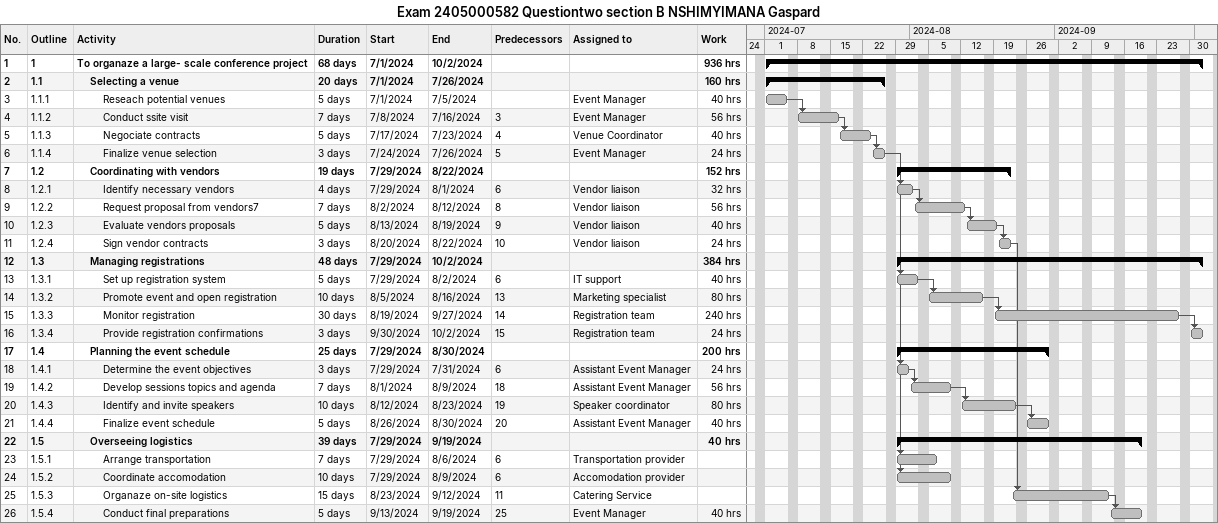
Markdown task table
Exam 2405000582 Questiontwo section B NSHIMYIMANA Gaspard

| ID | WBS | Task | Duration | Start | Finish | Predecessors | Resources | Work (h) |
|---|---|---|---|---|---|---|---|---|
| 1 | 1 | **To organaze a large- scale conference project** | 68d | 2024-07-01 | 2024-10-02 |  |  | 936 |
| 2 | 1.1 | **Selecting a venue** | 20d | 2024-07-01 | 2024-07-26 |  |  | 160 |
| 3 | 1.1.1 | Reseach potential venues | 5d | 2024-07-01 | 2024-07-05 |  | Event Manager | 40 |
| 4 | 1.1.2 | Conduct ssite visit | 7d | 2024-07-08 | 2024-07-16 | 3 | Event Manager | 56 |
| 5 | 1.1.3 | Negociate contracts | 5d | 2024-07-17 | 2024-07-23 | 4 | Venue Coordinator | 40 |
| 6 | 1.1.4 | Finalize venue selection | 3d | 2024-07-24 | 2024-07-26 | 5 | Event Manager | 24 |
| 7 | 1.2 | **Coordinating with vendors** | 19d | 2024-07-29 | 2024-08-22 |  |  | 152 |
| 8 | 1.2.1 | Identify necessary vendors | 4d | 2024-07-29 | 2024-08-01 | 6 | Vendor liaison | 32 |
| 9 | 1.2.2 | Request proposal from vendors7 | 7d | 2024-08-02 | 2024-08-12 | 8 | Vendor liaison | 56 |
| 10 | 1.2.3 | Evaluate vendors proposals | 5d | 2024-08-13 | 2024-08-19 | 9 | Vendor liaison | 40 |
| 11 | 1.2.4 | Sign vendor contracts | 3d | 2024-08-20 | 2024-08-22 | 10 | Vendor liaison | 24 |
| 12 | 1.3 | **Managing registrations** | 48d | 2024-07-29 | 2024-10-02 |  |  | 384 |
| 13 | 1.3.1 | Set up registration system | 5d | 2024-07-29 | 2024-08-02 | 6 | IT support | 40 |
| 14 | 1.3.2 | Promote event and open registration | 10d | 2024-08-05 | 2024-08-16 | 13 | Marketing specialist | 80 |
| 15 | 1.3.3 | Monitor registration | 30d | 2024-08-19 | 2024-09-27 | 14 | Registration team | 240 |
| 16 | 1.3.4 | Provide registration confirmations | 3d | 2024-09-30 | 2024-10-02 | 15 | Registration team | 24 |
| 17 | 1.4 | **Planning the event schedule** | 25d | 2024-07-29 | 2024-08-30 |  |  | 200 |
| 18 | 1.4.1 | Determine the event objectives | 3d | 2024-07-29 | 2024-07-31 | 6 | Assistant Event Manager | 24 |
| 19 | 1.4.2 | Develop sessions topics and agenda | 7d | 2024-08-01 | 2024-08-09 | 18 | Assistant Event Manager | 56 |
| 20 | 1.4.3 | Identify and invite speakers | 10d | 2024-08-12 | 2024-08-23 | 19 | Speaker coordinator | 80 |
| 21 | 1.4.4 | Finalize event schedule | 5d | 2024-08-26 | 2024-08-30 | 20 | Assistant Event Manager | 40 |
| 22 | 1.5 | **Overseeing logistics** | 39d | 2024-07-29 | 2024-09-19 |  |  | 40 |
| 23 | 1.5.1 | Arrange transportation | 7d | 2024-07-29 | 2024-08-06 | 6 | Transportation provider |  |
| 24 | 1.5.2 | Coordinate accomodation | 10d | 2024-07-29 | 2024-08-09 | 6 | Accomodation provider |  |
| 25 | 1.5.3 | Organaze on-site logistics | 15d | 2024-08-23 | 2024-09-12 | 11 | Catering Service |  |
| 26 | 1.5.4 | Conduct final preparations | 5d | 2024-09-13 | 2024-09-19 | 25 | Event Manager | 40 |
